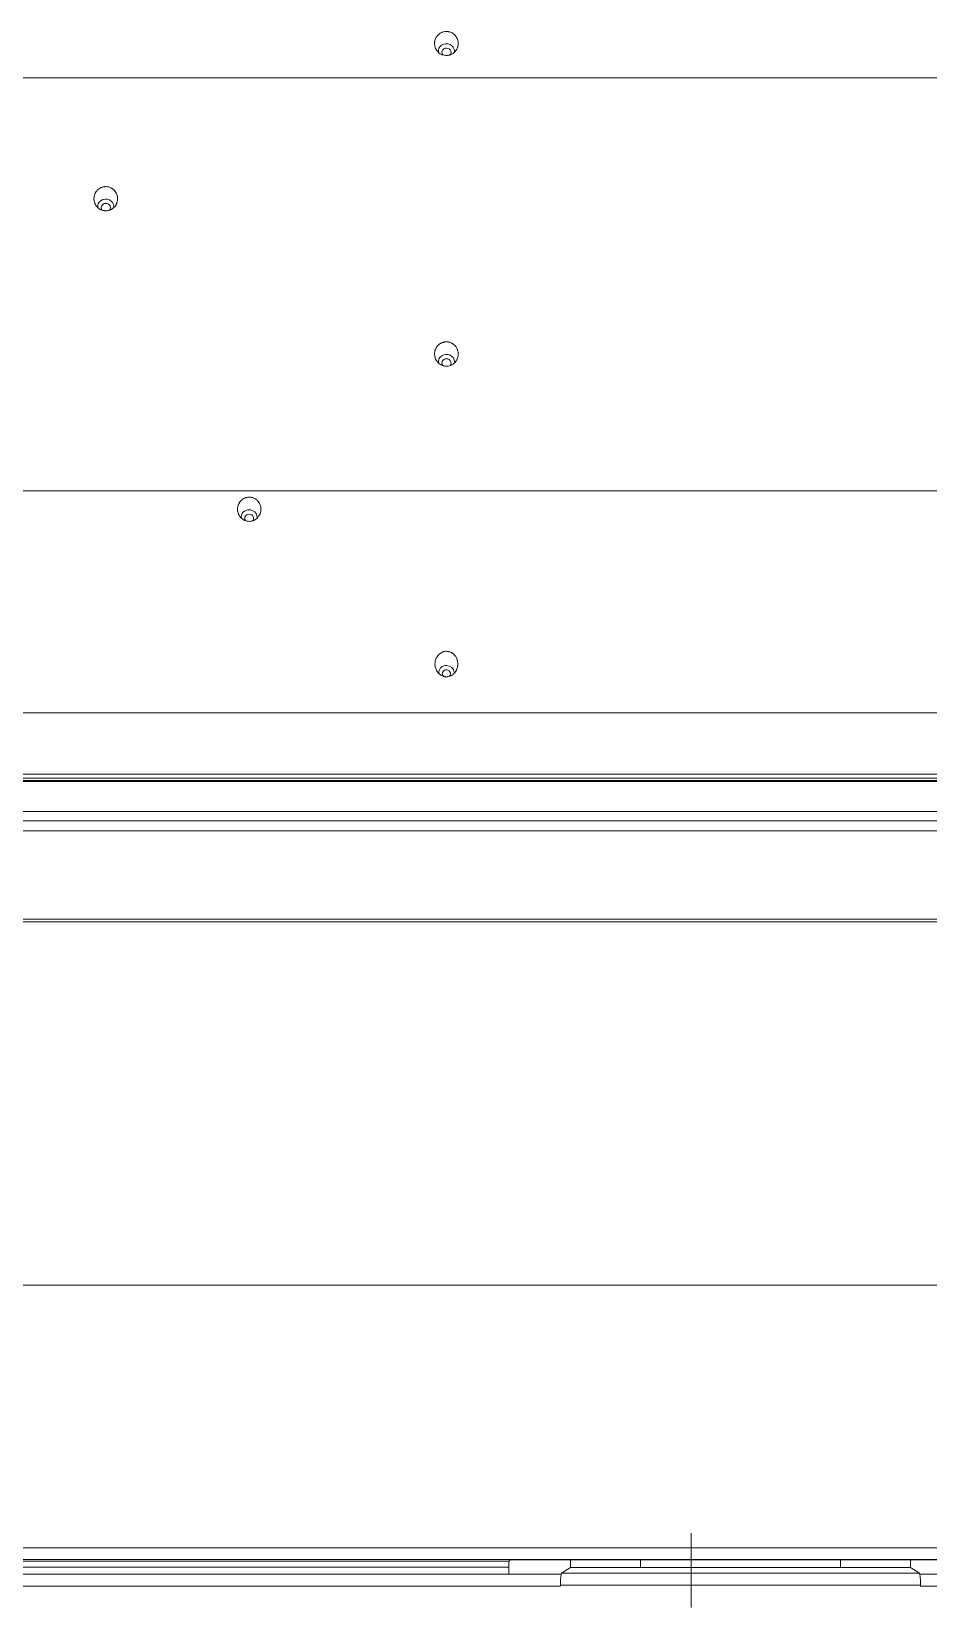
# Model space of a CAD drawing. Header units: inches. Extents: x 3778 to 56227, y -16914 to 35091.
# Drawn here: x 12338.3 to 12413.6, y 8307 to 8439.4 of the extents above; entities that cross this region are included whole.
import ezdxf

# ---------------------------------------------------------------- set-up
doc = ezdxf.new("R2010")
doc.units = ezdxf.units.IN
doc.header["$LTSCALE"] = 100
doc.header["$MEASUREMENT"] = 0
doc.layers.add('mark-B', color=2, linetype='Continuous', lineweight=20)
doc.layers.add('RC-LIGHT', color=7, linetype='Continuous')

# ---------------------------------------------------------------- blocks, each defined once
blk = doc.blocks.new('무풍1way 일반')
at = {"layer": 'mark-B'}
for p, q in [((149.65, -332.68), (149.65, -337.43)), ((149.65, -337.57), (149.65, -332.93)), ((149.65, -333.08), (149.65, -335.12)), ((149.65, -333.78), (149.65, -333.1)), ((149.65, -333.44), (149.65, -338.93)), ((130.37, -334.56), (160.62, -334.56)), ((149.65, -334.62), (149.65, -333.56)), ((149.65, -335.68), (149.65, -333.78)), ((149.65, -333.79), (149.65, -334.37)), ((149.65, -333.93), (149.65, -337.94)), ((149.65, -338.1), (149.65, -334.6)), ((131.22, -336.03), (130.46, -335.57)), ((160.54, -335.57), (130.46, -335.57)), ((131.22, -336.03), (131.22, -336.67)), ((131.22, -336.03), (137.09, -336.03)), ((137.09, -336.03), (137.09, -336.67)), ((137.09, -336.03), (153.9, -336.03)), ((149.65, -335.12), (149.65, -335.73)), ((153.9, -336.67), (153.9, -336.03)), ((153.9, -336.03), (159.78, -336.03)), ((159.78, -336.03), (160.54, -335.57)), ((159.78, -336.03), (159.78, -336.67)), ((149.65, -337.43), (149.65, -338.28)), ((149.65, -338.03), (149.65, -337.57))]:
    blk.add_line(p, q, dxfattribs=at)
for centre, major_axis, ratio, start_param, end_param in [((130.46, -334.57), (0, -1), 0.087489, 4.695761, 6.230825), ((160.53, -334.57), (0, -1), 0.087489, 0.05236, 1.587424), ((170.2, -411.21), (-0.641, 0), 0.913545, 6.096653, 6.283185), ((170.2, -411.21), (-0.641, 0), 0.913545, 0, 1.570794), ((170.2, -411.11), (0.346, 0), 0.913545, 2.380343, 6.283185), ((170.2, -411.21), (-0.641, 0), 0.913545, 1.570794, 3.288362), ((170.2, -411.11), (0.346, 0), 0.913545, 0, 0.853236), ((186.77, -424.26), (-0.666, 0), 0.913545, 6.14093, 6.283185), ((186.77, -424.26), (-0.666, 0), 0.913545, 0, 1.5708), ((186.77, -424.16), (0.372, 0), 0.913545, 2.493546, 6.283185), ((186.77, -424.26), (-0.666, 0), 0.913545, 1.570794, 3.290714), ((186.77, -424.16), (0.372, 0), 0.913545, 0, 0.633621), ((170.2, -437.3), (-0.681, 0), 0.913545, 6.131015, 6.283185), ((170.2, -437.3), (-0.681, 0), 0.913545, 0, 3.286696), ((170.2, -437.2), (0.387, 0), 0.913545, 2.495996, 6.283185), ((170.2, -437.2), (0.387, 0), 0.913545, 0, 0.678878), ((198.82, -450.34), (-0.681, 0), 0.913545, 0, 3.291115), ((198.82, -450.34), (-0.681, 0), 0.913545, 6.151044, 6.283185), ((198.82, -450.25), (0.387, 0), 0.913545, 2.525057, 6.283185), ((198.82, -450.25), (0.387, 0), 0.913545, 0, 0.606134), ((170.2, -463.29), (0.387, 0), 0.913545, 2.487651, 6.283185), ((170.2, -463.29), (0.387, 0), 0.913545, 0, 0.641569), ((170.2, -463.39), (-0.681, 0), 0.913545, 0, 3.300048), ((170.2, -463.39), (-0.681, 0), 0.913545, 6.158107, 6.283185)]:
    blk.add_ellipse(centre, major_axis=major_axis, ratio=ratio, start_param=start_param, end_param=end_param, dxfattribs=at)
for points, degree in [([(-130.58, -334.47), (-43.6, -334.47), (43.39, -334.47), (130.37, -334.47)], 3), ([(130.37, -334.47), (130.37, -334.5), (130.37, -334.53), (130.37, -334.56)], 3), ([(160.62, -334.56), (160.62, -334.53), (160.62, -334.5), (160.62, -334.47)], 3), ([(-130.67, -335.49), (-0.1, -335.49), (130.46, -335.49)], 2), ([(164.97, -335.49), (164.97, -335.68), (164.97, -335.87), (164.97, -336.06)], 3), ([(164.97, -335.49), (164.97, -335.68), (164.97, -335.87), (164.97, -336.06)], 3), ([(0, -336.71), (149.88, -336.71), (299.77, -336.71), (449.65, -336.71)], 3), ([(0, -336.71), (149.88, -336.71), (299.77, -336.71), (449.65, -336.71)], 3), ([(126.34, -336.67), (139.18, -336.67), (152.02, -336.67), (164.86, -336.67)], 3), ([(126.34, -336.67), (139.18, -336.67), (152.02, -336.67), (164.86, -336.67)], 3), ([(413.42, -336.56), (330.6, -336.56), (247.78, -336.56), (164.96, -336.56)], 3), ([(413.42, -336.56), (330.6, -336.56), (247.78, -336.56), (164.96, -336.56)], 3), ([(0, -390.27), (141.72, -390.27), (283.44, -390.27), (425.15, -390.27)], 3), ([(0, -390.27), (141.72, -390.27), (283.44, -390.27), (425.15, -390.27)], 3), ([(0, -399.52), (213.45, -399.52), (426.89, -399.52)], 2), ([(0, -399.52), (213.45, -399.52), (426.89, -399.52)], 2), ([(0, -402.34), (142.45, -402.34), (284.89, -402.34), (427.34, -402.34)], 3), ([(427.34, -402.66), (284.89, -402.66), (142.45, -402.66), (0, -402.66)], 3), ([(436.52, -407.82), (291.01, -407.82), (145.51, -407.82), (0, -407.82)], 3), ([(439.26, -426.45), (292.84, -426.45), (146.42, -426.45), (0, -426.45)], 3), ([(0, -461.16), (146.38, -461.16), (292.76, -461.16), (439.14, -461.16)], 3)]:
    blk.add_open_spline(points, degree=degree, dxfattribs=at)
for points, knots in [([(160.62, -334.47), (203.11, -334.47), (245.6, -334.47), (309.33, -334.47), (330.57, -334.47), (373.06, -334.47), (394.3, -334.47), (415.55, -334.47)], [0, 0, 0, 0, 0.5, 0.5, 0.75, 0.75, 1, 1, 1, 1]), ([(415.64, -335.49), (401.88, -335.49), (388.12, -335.49), (318.41, -335.49), (262.46, -335.49), (191.18, -335.49), (175.86, -335.49), (160.53, -335.49)], [0, 0, 0, 0, 0.161789, 0.161789, 0.81978, 0.81978, 1, 1, 1, 1]), ([(164.96, -336.56), (164.96, -336.56), (164.97, -336.56), (164.97, -336.55), (164.97, -336.54), (164.97, -336.53), (164.97, -336.53), (164.97, -336.51), (164.97, -336.49), (164.97, -336.47), (164.97, -336.46), (164.97, -336.44), (164.97, -336.42), (164.97, -336.39), (164.97, -336.37), (164.97, -336.32), (164.97, -336.31), (164.97, -336.28), (164.97, -336.25), (164.97, -336.22), (164.97, -336.19), (164.97, -336.17), (164.97, -336.13), (164.97, -336.09), (164.97, -336.06)], [0, 0, 0, 0, 0.125, 0.125, 0.1875, 0.1875, 0.25, 0.25, 0.375, 0.375, 0.4375, 0.4375, 0.5, 0.5, 0.625, 0.625, 0.6875, 0.6875, 0.75, 0.8125, 0.8125, 0.875, 0.875, 1, 1, 1, 1]), ([(164.96, -336.56), (164.96, -336.56), (164.97, -336.56), (164.97, -336.55), (164.97, -336.54), (164.97, -336.53), (164.97, -336.53), (164.97, -336.51), (164.97, -336.49), (164.97, -336.47), (164.97, -336.46), (164.97, -336.44), (164.97, -336.42), (164.97, -336.39), (164.97, -336.37), (164.97, -336.32), (164.97, -336.31), (164.97, -336.28), (164.97, -336.25), (164.97, -336.22), (164.97, -336.19), (164.97, -336.17), (164.97, -336.13), (164.97, -336.09), (164.97, -336.06)], [0, 0, 0, 0, 0.125, 0.125, 0.1875, 0.1875, 0.25, 0.25, 0.375, 0.375, 0.4375, 0.4375, 0.5, 0.5, 0.625, 0.625, 0.6875, 0.6875, 0.75, 0.8125, 0.8125, 0.875, 0.875, 1, 1, 1, 1]), ([(164.97, -336.06), (165.31, -336.06), (165.64, -336.06), (167.32, -336.06), (168.65, -336.06), (175.35, -336.06), (180.7, -336.06), (207.48, -336.06), (228.9, -336.06), (304.69, -336.06), (359.05, -336.06), (413.41, -336.06)], [0, 0, 0, 0, 0.004042, 0.004042, 0.020209, 0.020209, 0.084877, 0.084877, 0.34355, 0.34355, 1, 1, 1, 1]), ([(164.97, -336.06), (165.31, -336.06), (165.64, -336.06), (167.32, -336.06), (168.65, -336.06), (175.35, -336.06), (180.7, -336.06), (207.48, -336.06), (228.9, -336.06), (304.69, -336.06), (359.05, -336.06), (413.41, -336.06)], [0, 0, 0, 0, 0.004042, 0.004042, 0.020209, 0.020209, 0.084877, 0.084877, 0.34355, 0.34355, 1, 1, 1, 1]), ([(164.86, -336.67), (164.88, -336.65), (164.89, -336.63), (164.93, -336.6), (164.95, -336.58), (164.96, -336.56)], [0, 0, 0, 0, 0.499247, 0.499247, 1, 1, 1, 1]), ([(164.86, -336.67), (164.88, -336.65), (164.89, -336.63), (164.93, -336.6), (164.95, -336.58), (164.96, -336.56)], [0, 0, 0, 0, 0.499247, 0.499247, 1, 1, 1, 1]), ([(449.65, -337.7), (445.14, -337.7), (435.94, -337.7), (417.35, -337.7), (384.53, -337.7), (337.64, -337.7), (281.36, -337.7), (206.33, -337.7), (112.55, -337.7), (37.52, -337.7), (0, -337.7)], [0, 0, 0, 0, 0.030117, 0.061403, 0.123977, 0.249123, 0.374269, 0.499415, 0.749708, 1, 1, 1, 1]), ([(449.65, -337.7), (445.14, -337.7), (435.94, -337.7), (417.35, -337.7), (384.53, -337.7), (337.64, -337.7), (281.36, -337.7), (206.33, -337.7), (112.55, -337.7), (37.52, -337.7), (0, -337.7)], [0, 0, 0, 0, 0.030117, 0.061403, 0.123977, 0.249123, 0.374269, 0.499415, 0.749708, 1, 1, 1, 1]), ([(0, -359.74), (38.02, -359.74), (114.05, -359.74), (209.1, -359.74), (285.14, -359.74), (342.16, -359.74), (389.69, -359.74), (422.95, -359.74), (441.96, -359.74), (451.47, -359.74), (456.22, -359.74)], [0, 0, 0, 0, 0.25, 0.5, 0.625, 0.75, 0.875, 0.9375, 0.96875, 1, 1, 1, 1]), ([(0, -359.74), (38.02, -359.74), (114.05, -359.74), (209.1, -359.74), (285.14, -359.74), (342.16, -359.74), (389.69, -359.74), (422.95, -359.74), (441.96, -359.74), (451.47, -359.74), (456.22, -359.74)], [0, 0, 0, 0, 0.25, 0.5, 0.625, 0.75, 0.875, 0.9375, 0.96875, 1, 1, 1, 1]), ([(425.15, -390.48), (420.73, -390.48), (411.87, -390.48), (394.15, -390.48), (363.15, -390.48), (301.15, -390.48), (177.15, -390.48), (70.86, -390.48), (0, -390.48)], [0, 0, 0, 0, 0.03125, 0.0625, 0.125, 0.25, 0.5, 1, 1, 1, 1]), ([(425.15, -390.48), (420.73, -390.48), (411.87, -390.48), (394.15, -390.48), (363.15, -390.48), (301.15, -390.48), (177.15, -390.48), (70.86, -390.48), (0, -390.48)], [0, 0, 0, 0, 0.03125, 0.0625, 0.125, 0.25, 0.5, 1, 1, 1, 1]), ([(426.72, -397.9), (422.27, -397.9), (413.38, -397.9), (395.6, -397.9), (364.49, -397.9), (302.26, -397.9), (213.36, -397.9), (106.68, -397.9), (35.56, -397.9), (0, -397.9)], [0, 0, 0, 0, 0.03125, 0.0625, 0.125, 0.25, 0.5, 0.75, 1, 1, 1, 1]), ([(426.72, -397.9), (422.27, -397.9), (413.38, -397.9), (395.6, -397.9), (364.49, -397.9), (302.26, -397.9), (213.36, -397.9), (106.68, -397.9), (35.56, -397.9), (0, -397.9)], [0, 0, 0, 0, 0.03125, 0.0625, 0.125, 0.25, 0.5, 0.75, 1, 1, 1, 1]), ([(0, -398.74), (71.15, -398.74), (142.3, -398.74), (249.02, -398.74), (284.6, -398.74), (337.96, -398.74), (355.74, -398.74), (382.43, -398.74), (391.32, -398.74), (404.66, -398.74), (409.11, -398.74), (418, -398.74), (422.45, -398.74), (426.89, -398.74)], [0, 0, 0, 0, 0.5, 0.5, 0.75, 0.75, 0.875, 0.875, 0.9375, 0.9375, 0.96875, 0.96875, 1, 1, 1, 1]), ([(0, -398.74), (71.15, -398.74), (142.3, -398.74), (249.02, -398.74), (284.6, -398.74), (337.96, -398.74), (355.74, -398.74), (382.43, -398.74), (391.32, -398.74), (404.66, -398.74), (409.11, -398.74), (418, -398.74), (422.45, -398.74), (426.89, -398.74)], [0, 0, 0, 0, 0.5, 0.5, 0.75, 0.75, 0.875, 0.875, 0.9375, 0.9375, 0.96875, 0.96875, 1, 1, 1, 1]), ([(0, -402.05), (71.15, -402.05), (142.3, -402.05), (249.02, -402.05), (284.59, -402.05), (337.96, -402.05), (355.74, -402.05), (382.42, -402.05), (391.32, -402.05), (404.66, -402.05), (409.1, -402.05), (418, -402.05), (422.44, -402.05), (426.89, -402.05)], [0, 0, 0, 0, 0.5, 0.5, 0.75, 0.75, 0.875, 0.875, 0.9375, 0.9375, 0.96875, 0.96875, 1, 1, 1, 1]), ([(426.89, -402.14), (422.44, -402.14), (417.99, -402.14), (409.1, -402.14), (404.65, -402.14), (391.31, -402.14), (382.42, -402.14), (355.74, -402.14), (337.95, -402.14), (284.59, -402.14), (249.02, -402.14), (142.3, -402.14), (71.15, -402.14), (0, -402.14)], [0, 0, 0, 0, 0.03125, 0.03125, 0.0625, 0.0625, 0.125, 0.125, 0.25, 0.25, 0.5, 0.5, 1, 1, 1, 1]), ([(169.32, -411.49), (169.33, -411.47), (169.33, -411.46), (169.35, -411.43), (169.36, -411.4), (169.38, -411.37), (169.39, -411.34), (169.4, -411.32), (169.45, -411.25), (169.49, -411.2), (169.54, -411.14), (169.55, -411.13), (169.58, -411.1), (169.59, -411.09), (169.63, -411.06), (169.68, -411.02), (169.75, -410.97), (169.79, -410.95), (169.82, -410.93), (169.84, -410.93), (169.92, -410.89), (169.98, -410.87), (170.06, -410.86), (170.08, -410.86), (170.11, -410.85), (170.13, -410.85), (170.18, -410.85), (170.24, -410.85), (170.31, -410.85), (170.36, -410.86), (170.38, -410.87), (170.41, -410.87), (170.42, -410.88), (170.5, -410.9), (170.57, -410.93), (170.65, -410.97), (170.68, -410.99), (170.72, -411.02), (170.73, -411.03), (170.76, -411.05), (170.77, -411.06), (170.84, -411.12), (170.88, -411.16), (170.94, -411.24), (170.96, -411.27), (170.99, -411.31), (171, -411.33), (171.01, -411.35), (171.02, -411.37), (171.06, -411.44), (171.08, -411.5), (171.11, -411.6), (171.12, -411.63), (171.13, -411.68), (171.14, -411.7), (171.14, -411.73), (171.15, -411.74), (171.16, -411.83), (171.16, -411.89), (171.16, -411.99), (171.15, -412.02), (171.15, -412.07), (171.15, -412.09), (171.14, -412.12), (171.14, -412.14), (171.12, -412.22), (171.1, -412.29), (171.07, -412.36), (171.07, -412.38), (171.05, -412.41), (171.04, -412.42), (171.02, -412.47), (171.01, -412.5), (170.95, -412.58), (170.91, -412.63), (170.82, -412.73), (170.77, -412.78), (170.69, -412.83), (170.66, -412.85), (170.61, -412.89), (170.58, -412.9), (170.51, -412.93), (170.48, -412.94), (170.44, -412.95), (170.42, -412.96), (170.39, -412.96), (170.37, -412.97), (170.29, -412.98), (170.22, -412.99), (170.12, -412.98), (170.09, -412.98), (170.02, -412.97), (169.99, -412.96), (169.9, -412.93), (169.84, -412.91), (169.76, -412.87), (169.75, -412.86), (169.72, -412.84), (169.71, -412.83), (169.66, -412.8), (169.64, -412.78), (169.56, -412.72), (169.52, -412.67), (169.47, -412.61), (169.46, -412.59), (169.44, -412.57), (169.43, -412.55), (169.4, -412.51), (169.38, -412.48), (169.34, -412.39), (169.31, -412.33), (169.29, -412.25), (169.28, -412.24), (169.28, -412.2), (169.27, -412.19), (169.26, -412.14), (169.26, -412.11), (169.24, -412.01), (169.24, -411.94), (169.24, -411.86), (169.24, -411.84), (169.25, -411.81), (169.25, -411.79), (169.25, -411.74), (169.26, -411.71), (169.28, -411.61), (169.3, -411.55), (169.32, -411.49)], [0, 0, 0, 0, 0.007812, 0.007812, 0.015625, 0.023437, 0.023437, 0.03125, 0.03125, 0.0625, 0.0625, 0.070312, 0.070312, 0.078125, 0.078125, 0.09375, 0.109375, 0.117187, 0.117187, 0.125, 0.125, 0.15625, 0.15625, 0.164062, 0.164062, 0.171875, 0.171875, 0.1875, 0.203125, 0.203125, 0.210937, 0.210937, 0.21875, 0.21875, 0.25, 0.25, 0.265625, 0.265625, 0.273437, 0.273437, 0.28125, 0.28125, 0.3125, 0.3125, 0.328125, 0.328125, 0.335937, 0.335937, 0.34375, 0.34375, 0.375, 0.375, 0.390625, 0.390625, 0.398437, 0.398437, 0.40625, 0.40625, 0.4375, 0.4375, 0.453125, 0.453125, 0.460937, 0.460937, 0.46875, 0.46875, 0.5, 0.5, 0.507812, 0.507812, 0.515625, 0.515625, 0.53125, 0.53125, 0.5625, 0.5625, 0.59375, 0.59375, 0.609375, 0.609375, 0.625, 0.625, 0.640625, 0.640625, 0.648437, 0.648437, 0.65625, 0.65625, 0.6875, 0.6875, 0.703125, 0.703125, 0.71875, 0.71875, 0.75, 0.75, 0.757812, 0.757812, 0.765625, 0.765625, 0.78125, 0.78125, 0.8125, 0.8125, 0.820312, 0.820312, 0.828125, 0.828125, 0.84375, 0.84375, 0.875, 0.875, 0.882812, 0.882812, 0.890625, 0.890625, 0.90625, 0.90625, 0.9375, 0.9375, 0.945312, 0.945312, 0.953125, 0.953125, 0.96875, 0.96875, 1, 1, 1, 1]), ([(185.95, -424.36), (185.96, -424.34), (185.98, -424.31), (186.02, -424.26), (186.04, -424.23), (186.11, -424.16), (186.16, -424.12), (186.23, -424.07), (186.24, -424.06), (186.27, -424.04), (186.28, -424.03), (186.32, -424.01), (186.38, -423.98), (186.44, -423.96), (186.51, -423.94), (186.54, -423.93), (186.63, -423.91), (186.7, -423.9), (186.8, -423.9), (186.83, -423.9), (186.88, -423.91), (186.9, -423.91), (186.93, -423.91), (186.94, -423.92), (187.03, -423.93), (187.09, -423.95), (187.16, -423.99), (187.18, -423.99), (187.21, -424.01), (187.22, -424.02), (187.26, -424.04), (187.29, -424.06), (187.37, -424.11), (187.42, -424.16), (187.48, -424.22), (187.49, -424.23), (187.51, -424.25), (187.52, -424.27), (187.55, -424.3), (187.59, -424.36), (187.63, -424.43), (187.65, -424.47), (187.66, -424.5), (187.67, -424.52), (187.7, -424.59), (187.72, -424.65), (187.74, -424.75), (187.74, -424.78), (187.75, -424.85), (187.75, -424.88), (187.75, -424.98), (187.74, -425.04), (187.73, -425.14), (187.72, -425.17), (187.7, -425.23), (187.69, -425.26), (187.65, -425.36), (187.63, -425.41), (187.58, -425.48), (187.57, -425.5), (187.55, -425.52), (187.54, -425.54), (187.51, -425.58), (187.47, -425.62), (187.41, -425.68), (187.38, -425.71), (187.35, -425.73), (187.34, -425.74), (187.27, -425.79), (187.21, -425.82), (187.12, -425.86), (187.09, -425.87), (187.03, -425.89), (187, -425.9), (186.9, -425.92), (186.84, -425.93), (186.75, -425.93), (186.74, -425.93), (186.7, -425.93), (186.69, -425.93), (186.64, -425.92), (186.58, -425.91), (186.51, -425.9), (186.45, -425.88), (186.42, -425.86), (186.33, -425.82), (186.27, -425.79), (186.19, -425.74), (186.16, -425.72), (186.11, -425.67), (186.09, -425.65), (186.02, -425.58), (185.98, -425.53), (185.94, -425.46), (185.93, -425.45), (185.92, -425.42), (185.91, -425.4), (185.89, -425.36), (185.87, -425.33), (185.84, -425.24), (185.82, -425.18), (185.8, -425.1), (185.8, -425.08), (185.8, -425.05), (185.79, -425.03), (185.79, -424.98), (185.79, -424.92), (185.79, -424.84), (185.8, -424.79), (185.8, -424.76), (185.8, -424.74), (185.82, -424.66), (185.84, -424.6), (185.88, -424.48), (185.91, -424.42), (185.95, -424.36)], [0, 0, 0, 0, 0.015625, 0.015625, 0.03125, 0.03125, 0.0625, 0.0625, 0.070312, 0.070312, 0.078125, 0.078125, 0.09375, 0.109375, 0.109375, 0.125, 0.125, 0.15625, 0.15625, 0.171875, 0.171875, 0.179687, 0.179687, 0.1875, 0.1875, 0.21875, 0.21875, 0.226562, 0.226562, 0.234375, 0.234375, 0.25, 0.25, 0.28125, 0.28125, 0.289062, 0.289062, 0.296875, 0.296875, 0.3125, 0.328125, 0.335937, 0.335937, 0.34375, 0.34375, 0.375, 0.375, 0.390625, 0.390625, 0.40625, 0.40625, 0.4375, 0.4375, 0.453125, 0.453125, 0.46875, 0.46875, 0.5, 0.5, 0.507812, 0.507812, 0.515625, 0.515625, 0.53125, 0.546875, 0.554687, 0.554687, 0.5625, 0.5625, 0.59375, 0.59375, 0.609375, 0.609375, 0.625, 0.625, 0.65625, 0.65625, 0.664062, 0.664062, 0.671875, 0.671875, 0.6875, 0.703125, 0.703125, 0.71875, 0.71875, 0.75, 0.75, 0.765625, 0.765625, 0.78125, 0.78125, 0.8125, 0.8125, 0.820312, 0.820312, 0.828125, 0.828125, 0.84375, 0.84375, 0.875, 0.875, 0.882812, 0.882812, 0.890625, 0.890625, 0.90625, 0.921875, 0.929687, 0.929687, 0.9375, 0.9375, 0.96875, 0.96875, 1, 1, 1, 1]), ([(169.21, -437.9), (169.21, -437.86), (169.21, -437.83), (169.22, -437.77), (169.23, -437.73), (169.25, -437.64), (169.27, -437.58), (169.32, -437.49), (169.33, -437.46), (169.36, -437.4), (169.38, -437.37), (169.44, -437.29), (169.48, -437.24), (169.54, -437.19), (169.56, -437.18), (169.58, -437.16), (169.6, -437.15), (169.63, -437.12), (169.69, -437.08), (169.76, -437.04), (169.81, -437.02), (169.84, -437.01), (169.85, -437), (169.93, -436.97), (170, -436.96), (170.08, -436.94), (170.09, -436.94), (170.13, -436.94), (170.14, -436.94), (170.19, -436.94), (170.23, -436.94), (170.33, -436.94), (170.39, -436.95), (170.47, -436.97), (170.49, -436.98), (170.52, -436.99), (170.54, -437), (170.58, -437.01), (170.64, -437.04), (170.71, -437.08), (170.75, -437.11), (170.78, -437.13), (170.8, -437.14), (170.86, -437.19), (170.91, -437.24), (170.97, -437.31), (170.99, -437.34), (171.02, -437.38), (171.03, -437.39), (171.05, -437.42), (171.05, -437.43), (171.09, -437.5), (171.12, -437.56), (171.15, -437.64), (171.15, -437.66), (171.16, -437.69), (171.16, -437.71), (171.18, -437.75), (171.18, -437.79), (171.19, -437.88), (171.2, -437.95), (171.19, -438.05), (171.19, -438.08), (171.18, -438.14), (171.17, -438.21), (171.15, -438.27), (171.12, -438.33), (171.11, -438.36), (171.07, -438.45), (171.04, -438.51), (170.98, -438.59), (170.96, -438.61), (170.93, -438.65), (170.91, -438.66), (170.89, -438.69), (170.88, -438.7), (170.82, -438.76), (170.77, -438.79), (170.7, -438.84), (170.68, -438.85), (170.65, -438.86), (170.64, -438.87), (170.59, -438.89), (170.53, -438.92), (170.45, -438.94), (170.4, -438.95), (170.37, -438.96), (170.35, -438.96), (170.27, -438.97), (170.21, -438.98), (170.11, -438.97), (170.07, -438.97), (170.02, -438.96), (170.01, -438.95), (169.98, -438.95), (169.96, -438.94), (169.88, -438.92), (169.82, -438.9), (169.74, -438.86), (169.73, -438.85), (169.7, -438.84), (169.69, -438.83), (169.64, -438.8), (169.62, -438.78), (169.54, -438.72), (169.49, -438.67), (169.44, -438.61), (169.43, -438.6), (169.41, -438.57), (169.4, -438.56), (169.37, -438.52), (169.34, -438.46), (169.3, -438.39), (169.28, -438.34), (169.27, -438.31), (169.26, -438.3), (169.24, -438.22), (169.21, -438.09), (169.2, -437.96), (169.21, -437.9)], [0, 0, 0, 0, 0.015625, 0.015625, 0.03125, 0.03125, 0.0625, 0.0625, 0.078125, 0.078125, 0.09375, 0.09375, 0.125, 0.125, 0.132812, 0.132812, 0.140625, 0.140625, 0.15625, 0.171875, 0.179687, 0.179687, 0.1875, 0.1875, 0.21875, 0.21875, 0.226562, 0.226562, 0.234375, 0.234375, 0.25, 0.25, 0.28125, 0.28125, 0.289062, 0.289062, 0.296875, 0.296875, 0.3125, 0.328125, 0.335937, 0.335937, 0.34375, 0.34375, 0.375, 0.375, 0.390625, 0.390625, 0.398437, 0.398437, 0.40625, 0.40625, 0.4375, 0.4375, 0.445312, 0.445312, 0.453125, 0.453125, 0.46875, 0.46875, 0.5, 0.5, 0.515625, 0.515625, 0.53125, 0.546875, 0.546875, 0.5625, 0.5625, 0.59375, 0.59375, 0.609375, 0.609375, 0.617187, 0.617187, 0.625, 0.625, 0.65625, 0.65625, 0.664063, 0.664063, 0.671875, 0.671875, 0.6875, 0.703125, 0.710938, 0.710938, 0.71875, 0.71875, 0.75, 0.75, 0.765625, 0.765625, 0.773438, 0.773438, 0.78125, 0.78125, 0.8125, 0.8125, 0.820313, 0.820313, 0.828125, 0.828125, 0.84375, 0.84375, 0.875, 0.875, 0.882813, 0.882813, 0.890625, 0.890625, 0.90625, 0.921875, 0.929688, 0.929688, 0.9375, 0.9375, 0.96875, 1, 1, 1, 1]), ([(199.81, -450.94), (199.81, -451.01), (199.81, -451.07), (199.8, -451.15), (199.8, -451.17), (199.79, -451.2), (199.79, -451.22), (199.78, -451.27), (199.76, -451.33), (199.73, -451.4), (199.71, -451.45), (199.69, -451.48), (199.68, -451.49), (199.64, -451.56), (199.61, -451.62), (199.54, -451.69), (199.52, -451.71), (199.47, -451.76), (199.45, -451.78), (199.37, -451.84), (199.31, -451.88), (199.24, -451.91), (199.22, -451.92), (199.19, -451.93), (199.18, -451.94), (199.13, -451.96), (199.07, -451.98), (198.99, -451.99), (198.94, -452), (198.9, -452), (198.89, -452.01), (198.8, -452.01), (198.74, -452.01), (198.64, -451.99), (198.61, -451.99), (198.54, -451.97), (198.51, -451.96), (198.42, -451.93), (198.36, -451.9), (198.29, -451.85), (198.28, -451.85), (198.25, -451.83), (198.23, -451.82), (198.2, -451.79), (198.15, -451.74), (198.09, -451.69), (198.06, -451.65), (198.04, -451.62), (198.03, -451.61), (197.98, -451.54), (197.94, -451.49), (197.9, -451.4), (197.89, -451.37), (197.87, -451.31), (197.86, -451.27), (197.84, -451.18), (197.83, -451.11), (197.82, -451.02), (197.82, -450.98), (197.82, -450.94), (197.83, -450.92), (197.83, -450.89), (197.83, -450.87), (197.84, -450.79), (197.86, -450.73), (197.88, -450.65), (197.89, -450.63), (197.9, -450.6), (197.91, -450.59), (197.93, -450.54), (197.94, -450.51), (197.99, -450.43), (198.03, -450.38), (198.09, -450.3), (198.12, -450.28), (198.16, -450.23), (198.21, -450.19), (198.27, -450.15), (198.31, -450.12), (198.32, -450.12), (198.35, -450.1), (198.37, -450.09), (198.44, -450.06), (198.5, -450.03), (198.58, -450.01), (198.6, -450.01), (198.63, -450), (198.65, -450), (198.7, -449.99), (198.76, -449.98), (198.85, -449.98), (198.9, -449.99), (198.93, -449.99), (198.94, -449.99), (199.03, -450), (199.09, -450.02), (199.18, -450.05), (199.21, -450.07), (199.26, -450.09), (199.27, -450.1), (199.3, -450.11), (199.32, -450.12), (199.39, -450.16), (199.44, -450.2), (199.5, -450.26), (199.51, -450.27), (199.53, -450.29), (199.55, -450.31), (199.58, -450.34), (199.6, -450.37), (199.66, -450.45), (199.69, -450.5), (199.72, -450.58), (199.73, -450.59), (199.74, -450.62), (199.75, -450.64), (199.77, -450.69), (199.77, -450.72), (199.8, -450.81), (199.81, -450.88), (199.81, -450.94)], [0, 0, 0, 0, 0.03125, 0.03125, 0.039063, 0.039063, 0.046875, 0.046875, 0.0625, 0.078125, 0.085938, 0.085938, 0.09375, 0.09375, 0.125, 0.125, 0.140625, 0.140625, 0.15625, 0.15625, 0.1875, 0.1875, 0.195313, 0.195313, 0.203125, 0.203125, 0.21875, 0.234375, 0.242188, 0.242188, 0.25, 0.25, 0.28125, 0.28125, 0.296875, 0.296875, 0.3125, 0.3125, 0.34375, 0.34375, 0.351563, 0.351563, 0.359375, 0.359375, 0.375, 0.390625, 0.398438, 0.398438, 0.40625, 0.40625, 0.4375, 0.4375, 0.453125, 0.453125, 0.46875, 0.46875, 0.5, 0.5, 0.515625, 0.515625, 0.523438, 0.523438, 0.53125, 0.53125, 0.5625, 0.5625, 0.570313, 0.570313, 0.578125, 0.578125, 0.59375, 0.59375, 0.625, 0.625, 0.640625, 0.640625, 0.65625, 0.671875, 0.671875, 0.679687, 0.679687, 0.6875, 0.6875, 0.71875, 0.71875, 0.726562, 0.726562, 0.734375, 0.734375, 0.75, 0.765625, 0.773437, 0.773437, 0.78125, 0.78125, 0.8125, 0.8125, 0.828125, 0.828125, 0.835937, 0.835937, 0.84375, 0.84375, 0.875, 0.875, 0.882812, 0.882812, 0.890625, 0.890625, 0.90625, 0.90625, 0.9375, 0.9375, 0.945312, 0.945312, 0.953125, 0.953125, 0.96875, 0.96875, 1, 1, 1, 1]), ([(169.21, -463.99), (169.21, -463.92), (169.22, -463.86), (169.24, -463.78), (169.24, -463.76), (169.25, -463.73), (169.26, -463.71), (169.27, -463.67), (169.3, -463.61), (169.34, -463.54), (169.36, -463.49), (169.38, -463.47), (169.39, -463.45), (169.44, -463.39), (169.48, -463.34), (169.55, -463.27), (169.58, -463.25), (169.63, -463.21), (169.66, -463.19), (169.74, -463.14), (169.8, -463.11), (169.88, -463.08), (169.89, -463.08), (169.93, -463.07), (169.94, -463.06), (169.99, -463.05), (170.05, -463.04), (170.14, -463.03), (170.19, -463.03), (170.22, -463.03), (170.24, -463.03), (170.32, -463.03), (170.38, -463.05), (170.46, -463.07), (170.48, -463.07), (170.51, -463.08), (170.53, -463.09), (170.57, -463.1), (170.6, -463.12), (170.69, -463.16), (170.75, -463.19), (170.81, -463.24), (170.83, -463.25), (170.85, -463.27), (170.86, -463.29), (170.9, -463.32), (170.94, -463.37), (170.98, -463.42), (171.02, -463.47), (171.04, -463.5), (171.09, -463.58), (171.12, -463.64), (171.15, -463.73), (171.16, -463.76), (171.17, -463.83), (171.18, -463.86), (171.19, -463.96), (171.2, -464.02), (171.19, -464.12), (171.19, -464.15), (171.18, -464.2), (171.18, -464.21), (171.17, -464.25), (171.17, -464.26), (171.15, -464.34), (171.13, -464.4), (171.09, -464.49), (171.07, -464.52), (171.04, -464.58), (171, -464.63), (170.95, -464.69), (170.92, -464.73), (170.9, -464.75), (170.88, -464.76), (170.82, -464.82), (170.77, -464.86), (170.69, -464.91), (170.66, -464.93), (170.61, -464.95), (170.6, -464.96), (170.57, -464.97), (170.55, -464.97), (170.48, -465), (170.41, -465.02), (170.33, -465.03), (170.31, -465.03), (170.28, -465.04), (170.26, -465.04), (170.21, -465.04), (170.15, -465.04), (170.07, -465.03), (170.02, -465.02), (169.99, -465.02), (169.97, -465.01), (169.89, -464.99), (169.83, -464.97), (169.74, -464.93), (169.71, -464.91), (169.67, -464.88), (169.65, -464.87), (169.63, -464.86), (169.61, -464.85), (169.55, -464.8), (169.5, -464.75), (169.45, -464.69), (169.44, -464.68), (169.42, -464.65), (169.41, -464.64), (169.38, -464.6), (169.36, -464.57), (169.31, -464.49), (169.28, -464.43), (169.26, -464.35), (169.25, -464.34), (169.24, -464.31), (169.24, -464.29), (169.23, -464.24), (169.22, -464.21), (169.21, -464.12), (169.2, -464.05), (169.21, -463.99)], [0, 0, 0, 0, 0.03125, 0.03125, 0.039063, 0.039063, 0.046875, 0.046875, 0.0625, 0.078125, 0.085938, 0.085938, 0.09375, 0.09375, 0.125, 0.125, 0.140625, 0.140625, 0.15625, 0.15625, 0.1875, 0.1875, 0.195313, 0.195313, 0.203125, 0.203125, 0.21875, 0.234375, 0.242188, 0.242188, 0.25, 0.25, 0.28125, 0.28125, 0.289063, 0.289063, 0.296875, 0.296875, 0.3125, 0.3125, 0.34375, 0.34375, 0.351563, 0.351563, 0.359375, 0.359375, 0.375, 0.390625, 0.390625, 0.40625, 0.40625, 0.4375, 0.4375, 0.453125, 0.453125, 0.46875, 0.46875, 0.5, 0.5, 0.515625, 0.515625, 0.523438, 0.523438, 0.53125, 0.53125, 0.5625, 0.5625, 0.578125, 0.578125, 0.59375, 0.609375, 0.617188, 0.617188, 0.625, 0.625, 0.65625, 0.65625, 0.671875, 0.671875, 0.679688, 0.679688, 0.6875, 0.6875, 0.71875, 0.71875, 0.726563, 0.726563, 0.734375, 0.734375, 0.75, 0.765625, 0.773438, 0.773438, 0.78125, 0.78125, 0.8125, 0.8125, 0.828125, 0.828125, 0.835938, 0.835938, 0.84375, 0.84375, 0.875, 0.875, 0.882813, 0.882813, 0.890625, 0.890625, 0.90625, 0.90625, 0.9375, 0.9375, 0.945313, 0.945313, 0.953125, 0.953125, 0.96875, 0.96875, 1, 1, 1, 1])]:
    blk.add_open_spline(points, degree=3, knots=knots, dxfattribs=at)

msp = doc.modelspace()

# ---------------------------------------------------------------- block references
at = {"layer": 'RC-LIGHT', "rotation": 180}
msp.add_blockref('무풍1way 일반', (12543.31, 7974.32), dxfattribs=at)

doc.saveas('drawing.dxf')
